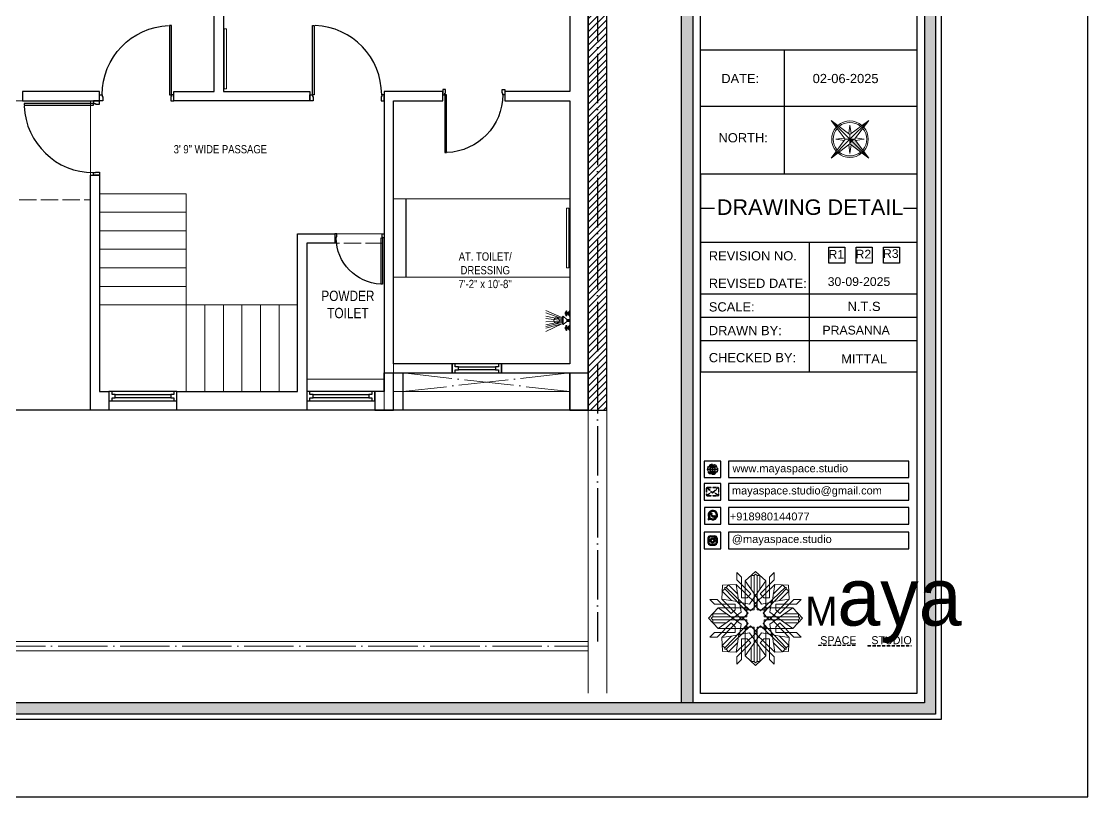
# Model space of a CAD drawing. Header units: millimetres. Extents: x 56222 to 3066687, y -650199 to -121287.
# Drawn here: x 142244 to 142762, y -175910 to -175534 of the extents above; entities that cross this region are included whole.
import ezdxf
from ezdxf.enums import TextEntityAlignment as Align

# ---------------------------------------------------------------- set-up
doc = ezdxf.new("R2010")
doc.units = ezdxf.units.MM
doc.header["$MEASUREMENT"] = 0
for name, pattern in [('ACAD_ISO02W100', [15, 12, -3]), ('ACAD_ISO04W100', [30, 24, -3, 0, -3]), ('DASHEDX2', [1.5, 1, -0.5])]:
    doc.linetypes.add(name, pattern=pattern)
doc.layers.add('AR DOOR', color=40, linetype='Continuous')
doc.layers.add('AR ELE-5', color=134, linetype='Continuous')
for name, color, linetype, lineweight in [('COLUMN', 1, 'Continuous', 30), ('Dimension', 10, 'DASHEDX2', 20), ('ELEVATION ( SPIRAL STAIR )', 250, 'Continuous', 9), ('FIRST FLOOR ( TEXT )', 7, 'Continuous', 9), ('FIRST FLOOR_( STAIR )', 251, 'Continuous', 9), ('FURNITURE', 32, 'Continuous', 9), ('GROUND FLOOR', 7, 'Continuous', 9), ('GROUND FLOOR  ( HATCH )', 251, 'Continuous', 9), ('GROUND FLOOR  ( PLINE )', 251, 'Continuous', 30), ('NAME PLATE', 7, 'Continuous', 25), ('SECOND FLOOR', 7, 'Continuous', 9), ('SECOND FLOOR  ( PLINE )', 251, 'Continuous', 30), ('SECOND FLOOR ( PLine )', 7, 'Continuous', 30), ('SECOND FLOOR ( TEXT )', 7, 'Continuous', 9), ('title block', 7, 'Continuous', 9), ('UTILITY', 48, 'Continuous', 9), ('X_PLOT', 1, 'Continuous', 9), ('XX~SLAB ( BEAM )~ ( DIM )', 7, 'Continuous', 9)]:
    doc.layers.add(name, color=color, linetype=linetype, lineweight=lineweight)
doc.layers.add('XX~SLAB ( PLINE )', color=251, linetype='Continuous', plot=False)
doc.styles.add('Arial', font='arial.ttf')
doc.styles.add("Cn_BT_0'-0", font='swissc.ttf')
doc.styles.add('KATHA', font='swissc.ttf')
doc.styles.get("Standard").update_dxf_attribs({"font": 'arial.ttf', "height": 6})

# ---------------------------------------------------------------- blocks, each defined once
blk = doc.blocks.new('FSFSF')
at = {"color": 42, "lineweight": 5, "true_color": 0xe0ac11}
for p, q in [((28600.03, 143.51), (28600.03, 140.16)), ((28602.15, 141.41), (28600.03, 143.51)), ((28602.15, 141.41), (28602.15, 131.95)), ((28603.86, 139.69), (28608.58, 144.08)), ((28607.9, 142.22), (28606.58, 142.22)), ((28606.58, 142.22), (28606.58, 135.84)), ((28607.9, 142.22), (28608.58, 142.85)), ((28607.9, 142.22), (28607.9, 126.58)), ((28613.31, 139.69), (28608.58, 144.08)), ((28609.27, 142.22), (28608.59, 142.85)), ((28609.27, 142.22), (28609.27, 126.58)), ((28609.27, 142.22), (28610.59, 142.22)), ((28610.59, 142.22), (28610.59, 135.84)), ((28615.02, 141.41), (28617.14, 143.51)), ((28615.02, 141.41), (28615.02, 131.95)), ((28617.14, 143.51), (28617.14, 140.16)), ((28593.19, 131.45), (28593.54, 137.71)), ((28599.8, 138.06), (28593.54, 137.71)), ((28595.12, 136.69), (28594.53, 136.69)), ((28594.56, 136.12), (28594.56, 136.71)), ((28596.24, 137.86), (28595.12, 136.69)), ((28606.27, 126.08), (28595.12, 136.69)), ((28596.24, 137.86), (28600.47, 133.65)), ((28601.03, 130), (28599.8, 138.06)), ((28599.8, 138.05), (28608.58, 129.56)), ((28606.47, 133.76), (28600.03, 140.16)), ((28603.86, 126.58), (28603.86, 139.69)), ((28603.86, 139.69), (28608.58, 133.02)), ((28613.31, 139.69), (28608.59, 133.02)), ((28617.37, 138.05), (28608.59, 129.56)), ((28610.7, 133.76), (28617.14, 140.16)), ((28610.9, 126.08), (28622.05, 136.69)), ((28613.31, 126.58), (28613.31, 139.69)), ((28616.14, 130), (28617.37, 138.06)), ((28620.93, 137.86), (28616.7, 133.65)), ((28617.37, 138.06), (28623.63, 137.71)), ((28620.93, 137.86), (28622.05, 136.69)), ((28622.05, 136.69), (28622.64, 136.69)), ((28622.62, 136.12), (28622.62, 136.71)), ((28624, 131.45), (28623.65, 137.71)), ((28593.19, 131.45), (28601.69, 122.67)), ((28601.25, 130.22), (28593.19, 131.45)), ((28593.39, 135), (28594.56, 136.12)), ((28593.39, 135), (28597.6, 130.78)), ((28605.17, 124.98), (28594.56, 136.12)), ((28604.75, 131.95), (28602.15, 131.95)), ((28606.47, 133.76), (28604.75, 131.95)), ((28605.86, 129.18), (28608.58, 133.02)), ((28611.31, 129.18), (28608.59, 133.02)), ((28610.7, 133.76), (28612.42, 131.95)), ((28612.02, 124.98), (28622.62, 136.12)), ((28612.42, 131.95), (28615.02, 131.95)), ((28623.99, 131.45), (28615.5, 122.67)), ((28615.94, 130.22), (28624, 131.45)), ((28623.8, 135), (28619.59, 130.78)), ((28623.8, 135), (28622.62, 136.12)), ((28591.56, 127.39), (28587.17, 122.66)), ((28587.73, 131.22), (28591.08, 131.22)), ((28589.84, 129.1), (28587.73, 131.22)), ((28589.84, 129.1), (28599.29, 129.1)), ((28597.49, 124.78), (28591.08, 131.22)), ((28604.66, 127.39), (28591.56, 127.39)), ((28591.56, 127.39), (28598.23, 122.67)), ((28597.49, 124.78), (28599.29, 126.5)), ((28599.29, 126.5), (28599.29, 129.1)), ((28605.86, 129.18), (28601.03, 130)), ((28602.07, 125.39), (28601.25, 130.22)), ((28603.68, 126.54), (28603.68, 127.39)), ((28604.66, 126.54), (28603.68, 126.54)), ((28604.71, 127.57), (28603.86, 127.57)), ((28607.9, 126.58), (28603.86, 126.58)), ((28604.66, 123.35), (28604.66, 127.39)), ((28604.7, 126.58), (28604.71, 127.57)), ((28606.27, 126.08), (28608.58, 128.27)), ((28607.9, 128.92), (28608.58, 129.56)), ((28607.9, 128.92), (28608.58, 128.27)), ((28609.27, 128.92), (28608.59, 129.56)), ((28609.27, 128.92), (28608.59, 128.27)), ((28610.9, 126.08), (28608.59, 128.27)), ((28609.27, 126.58), (28613.31, 126.58)), ((28611.31, 129.18), (28616.14, 130)), ((28612.46, 126.58), (28612.46, 127.57)), ((28612.46, 127.57), (28613.31, 127.57)), ((28612.52, 123.35), (28612.52, 127.39)), ((28612.52, 127.39), (28625.63, 127.39)), ((28612.52, 126.54), (28613.51, 126.54)), ((28613.51, 126.54), (28613.51, 127.39)), ((28615.12, 125.39), (28615.94, 130.22)), ((28627.34, 129.1), (28617.89, 129.1)), ((28617.89, 126.5), (28617.89, 129.1)), ((28619.7, 124.78), (28617.89, 126.5)), ((28625.63, 127.39), (28618.96, 122.67)), ((28619.7, 124.78), (28626.1, 131.22)), ((28625.63, 127.39), (28630.02, 122.66)), ((28629.45, 131.22), (28626.1, 131.22)), ((28627.34, 129.1), (28629.45, 131.22)), ((28591.56, 117.94), (28587.17, 122.66)), ((28589.03, 123.35), (28588.4, 122.67)), ((28589.03, 121.98), (28588.4, 122.65)), ((28589.03, 123.35), (28589.03, 124.67)), ((28589.03, 124.67), (28595.4, 124.67)), ((28589.03, 123.35), (28604.66, 123.35)), ((28589.03, 121.98), (28604.66, 121.98)), ((28589.03, 121.98), (28589.03, 120.66)), ((28591.56, 117.94), (28598.23, 122.65)), ((28593.19, 113.88), (28601.69, 122.65)), ((28602.07, 125.39), (28598.23, 122.67)), ((28602.07, 119.94), (28598.23, 122.65)), ((28602.33, 123.35), (28601.69, 122.67)), ((28602.33, 121.98), (28601.69, 122.65)), ((28602.33, 123.35), (28602.97, 122.67)), ((28602.33, 121.98), (28602.97, 122.65)), ((28605.17, 124.98), (28602.97, 122.67)), ((28605.17, 120.35), (28602.97, 122.65)), ((28604.66, 121.98), (28604.66, 117.94)), ((28612.02, 124.98), (28614.21, 122.67)), ((28612.02, 120.35), (28614.21, 122.65)), ((28628.16, 123.35), (28612.52, 123.35)), ((28612.52, 121.98), (28612.52, 117.94)), ((28628.16, 121.98), (28612.52, 121.98)), ((28614.85, 123.35), (28614.21, 122.67)), ((28614.85, 121.98), (28614.21, 122.65)), ((28614.85, 123.35), (28615.5, 122.67)), ((28614.85, 121.98), (28615.5, 122.65)), ((28615.12, 125.39), (28618.96, 122.67)), ((28615.12, 119.94), (28618.96, 122.65)), ((28623.99, 113.88), (28615.5, 122.65)), ((28625.63, 117.94), (28618.96, 122.65)), ((28628.16, 124.67), (28621.78, 124.67)), ((28625.63, 117.94), (28630.02, 122.66)), ((28628.16, 123.35), (28628.16, 124.67)), ((28628.16, 123.35), (28628.78, 122.67)), ((28628.16, 121.98), (28628.78, 122.65)), ((28628.16, 121.98), (28628.16, 120.66)), ((28589.03, 120.66), (28595.4, 120.66)), ((28597.49, 120.54), (28591.08, 114.11)), ((28604.66, 117.94), (28591.56, 117.94)), ((28605.17, 120.35), (28594.56, 109.2)), ((28606.27, 119.15), (28595.12, 108.54)), ((28597.49, 120.54), (28599.29, 118.83)), ((28599.29, 118.83), (28599.29, 116.23)), ((28602.07, 119.94), (28601.25, 115.1)), ((28604.66, 118.78), (28603.68, 118.78)), ((28603.68, 118.78), (28603.68, 117.94)), ((28607.9, 118.65), (28603.86, 118.65)), ((28603.86, 118.65), (28603.86, 105.54)), ((28604.71, 117.66), (28603.86, 117.66)), ((28604.7, 118.65), (28604.71, 117.66)), ((28606.27, 119.15), (28608.58, 116.96)), ((28607.9, 103.01), (28607.9, 118.65)), ((28607.9, 116.31), (28608.58, 116.96)), ((28610.9, 119.15), (28608.59, 116.96)), ((28609.27, 116.31), (28608.59, 116.96)), ((28609.27, 118.65), (28613.31, 118.65)), ((28609.27, 103.01), (28609.27, 118.65)), ((28610.9, 119.15), (28622.05, 108.54)), ((28612.02, 120.35), (28622.62, 109.2)), ((28612.46, 118.65), (28612.46, 117.66)), ((28612.46, 117.66), (28613.31, 117.66)), ((28612.52, 118.78), (28613.51, 118.78)), ((28612.52, 117.94), (28625.63, 117.94)), ((28613.31, 118.65), (28613.31, 105.54)), ((28613.51, 118.78), (28613.51, 117.94)), ((28615.12, 119.94), (28615.94, 115.1)), ((28619.7, 120.54), (28617.89, 118.83)), ((28617.89, 118.83), (28617.89, 116.23)), ((28619.7, 120.54), (28626.1, 114.11)), ((28628.16, 120.66), (28621.78, 120.66)), ((28589.84, 116.23), (28587.73, 114.11)), ((28587.73, 114.11), (28591.08, 114.11)), ((28589.84, 116.23), (28599.29, 116.23)), ((28601.25, 115.1), (28593.19, 113.87)), ((28593.19, 113.87), (28593.54, 107.62)), ((28593.39, 110.32), (28597.6, 114.55)), ((28599.8, 107.17), (28608.58, 115.67)), ((28601.03, 115.23), (28599.8, 107.17)), ((28605.86, 116.05), (28601.03, 115.23)), ((28602.15, 103.82), (28602.15, 113.27)), ((28604.75, 113.27), (28602.15, 113.27)), ((28603.86, 105.54), (28608.58, 112.21)), ((28606.47, 111.47), (28604.75, 113.27)), ((28605.86, 116.05), (28608.58, 112.21)), ((28607.9, 116.31), (28608.58, 115.67)), ((28609.27, 116.31), (28608.59, 115.67)), ((28611.31, 116.05), (28608.59, 112.21)), ((28617.37, 107.17), (28608.59, 115.67)), ((28613.31, 105.54), (28608.59, 112.21)), ((28610.7, 111.47), (28612.42, 113.27)), ((28611.31, 116.05), (28616.14, 115.23)), ((28612.42, 113.27), (28615.02, 113.27)), ((28615.02, 103.82), (28615.02, 113.27)), ((28615.94, 115.1), (28624, 113.87)), ((28616.14, 115.23), (28617.37, 107.17)), ((28627.34, 116.23), (28617.89, 116.23)), ((28623.8, 110.32), (28619.59, 114.55)), ((28624, 113.87), (28623.65, 107.62)), ((28629.45, 114.11), (28626.1, 114.11)), ((28627.34, 116.23), (28629.45, 114.11)), ((28593.39, 110.32), (28594.56, 109.2)), ((28599.8, 107.17), (28593.54, 107.52)), ((28595.12, 108.54), (28594.53, 108.54)), ((28594.56, 109.2), (28594.56, 108.61)), ((28596.24, 107.37), (28595.12, 108.54)), ((28596.24, 107.37), (28600.47, 111.58)), ((28606.47, 111.47), (28600.03, 105.07)), ((28606.58, 103.01), (28606.58, 109.38)), ((28610.59, 103.01), (28610.59, 109.38)), ((28610.7, 111.47), (28617.14, 105.07)), ((28620.93, 107.37), (28616.7, 111.58)), ((28617.37, 107.17), (28623.63, 107.52)), ((28620.93, 107.37), (28622.05, 108.54)), ((28622.05, 108.54), (28622.64, 108.54)), ((28623.8, 110.32), (28622.62, 109.2)), ((28622.62, 109.2), (28622.62, 108.61)), ((28600.03, 101.71), (28600.03, 105.07)), ((28602.15, 103.82), (28600.03, 101.71)), ((28603.86, 105.54), (28608.58, 101.15)), ((28607.9, 103.01), (28606.58, 103.01)), ((28607.9, 103.01), (28608.58, 102.38)), ((28613.31, 105.54), (28608.58, 101.15)), ((28609.27, 103.01), (28608.59, 102.38)), ((28609.27, 103.01), (28610.59, 103.01)), ((28615.02, 103.82), (28617.14, 101.71)), ((28617.14, 101.71), (28617.14, 105.07))]:
    blk.add_line(p, q, dxfattribs=at)
blk = doc.blocks.new('hgwg')
at = {"layer": 'Dimension', "true_color": 0xd39e00}
h = blk.add_hatch(color=42, dxfattribs=at)
h.dxf.hatch_style = 1
h.paths.add_polyline_path([(27505.71, 45.05), (27494.27, 45.05), (27494.27, 44.9), (27505.71, 44.9)])
h = blk.add_hatch(color=42, dxfattribs=at)
h.dxf.hatch_style = 1
h.paths.add_polyline_path([(27523.3, 44.9), (27509.68, 44.9), (27509.68, 44.75), (27523.3, 44.75)])
at = {"layer": 'Dimension', "color": 42, "true_color": 0xd39e00}
for p, q in [((27494.27, 45.05), (27505.71, 45.05)), ((27494.27, 44.9), (27494.27, 45.05)), ((27494.27, 44.9), (27505.71, 44.9)), ((27505.71, 45.05), (27505.71, 44.9)), ((27509.68, 44.9), (27523.3, 44.9)), ((27509.68, 44.9), (27509.68, 44.75)), ((27509.68, 44.75), (27523.3, 44.75)), ((27523.3, 44.75), (27523.3, 44.9))]:
    blk.add_line(p, q, dxfattribs=at)
at = {"layer": 'Dimension', "color": 42, "true_color": 0xd39e00, "attachment_point": 1}
for s, width, insert, char_height in [('{\\fCinzel|b0|i0|c0|p2;\\H1.5x;M\\fAmsterdam One|b0|i0|c0|p2;\\H2x;aya}', 85.3277, (27490.17, 69.17), 6), ('{\\fCinzel|b0|i0|c0|p0;SPACE     STUDIO}', 66.129, (27494.83, 47.86), 2.5)]:
    blk.add_mtext_dynamic_manual_height_columns(s, width=width, gutter_width=30, heights=[0], dxfattribs=dict(at, insert=insert, char_height=char_height))
blk = doc.blocks.new('QEGW4TG')
at = {"layer": 'Dimension', "true_color": 0x000000}
h = blk.add_hatch(color=18, dxfattribs=at)
h.dxf.hatch_style = 1
h.paths.add_polyline_path([(2.69, 1.93, 0.170513), (2.95, 1.97, 0.190337), (3.11, 2.18, 0.316231), (3.07, 2.28), (2.79, 2.37, 0.273721), (2.69, 2.34, 0.040749), (2.63, 2.27, -0.441282), (2.53, 2.25, -0.11828), (2.06, 2.64, -0.441282), (2.07, 2.74, 0.040749), (2.13, 2.81, 0.290083), (2.14, 2.92), (2.01, 3.18, 0.316231), (1.91, 3.2, 0.190337), (1.73, 3, 0.170513), (1.72, 2.74, 0.252784)], flags=0)
h.paths.add_polyline_path([(1.19, 1.98), (1.03, 1.3, 0.550912), (1.11, 1.23), (1.75, 1.39, 6.344125)])
h.paths.add_polyline_path([(1.81, 1.7), (1.4, 1.6), (1.5, 2.03, -9.071339)], flags=16)
h.paths.add_polyline_path([(3.11, 2.16, -0.17811), (2.95, 1.97, -0.170513), (2.69, 1.93, -0.252784), (1.72, 2.74, -0.170513), (1.73, 3, -0.17811), (1.89, 3.19, -0.370089), (2.01, 3.18), (2.14, 2.92, -0.307185), (2.13, 2.8, -0.041087), (2.06, 2.73, 0.321676), (2.05, 2.65, 0.126524), (2.55, 2.24, 0.312216), (2.62, 2.26, -0.041087), (2.68, 2.34, -0.290673), (2.79, 2.37), (3.07, 2.28, -0.370089)], flags=0)
h = blk.add_hatch(color=18, dxfattribs=at)
h.dxf.hatch_style = 1
h.paths.add_polyline_path([(2.79, 2.37, 0.273721), (2.69, 2.34, 0.040749), (2.63, 2.27, -0.441282), (2.53, 2.25, -0.11828), (2.06, 2.64, -0.441282), (2.07, 2.74, 0.040749), (2.13, 2.81, 0.290083), (2.14, 2.92), (2.01, 3.18, 0.316231), (1.91, 3.2, 0.190337), (1.73, 3, 0.170513), (1.72, 2.74, 0.252784), (2.69, 1.93, 0.170513), (2.95, 1.97, 0.190337), (3.11, 2.18, 0.316231), (3.07, 2.28)])
for p, q in [((2.01, 3.18), (2.14, 2.92)), ((1.19, 1.98), (1.03, 1.3)), ((1.1, 1.23), (1.75, 1.39)), ((1.5, 2.03), (1.4, 1.6)), ((1.4, 1.6), (1.81, 1.7)), ((3.07, 2.28), (2.8, 2.36))]:
    blk.add_line(p, q)
blk.add_lwpolyline([(0, 0), (4.68, 0), (4.68, 4.68), (0, 4.68)], close=True)
for centre, radius, start, end in [((2.39, 2.56), 1.34, 241.4727, 205.6422), ((2.39, 2.56), 1.04, 235.9962, 210.8333), ((2.07, 2.87), 0.364, 118.9685, 159.3648), ((1.94, 3.12), 0.0896, 41.8985, 123.1344), ((1.09, 1.29), 0.0598, 164.8483, 282.1458), ((2.09, 2.87), 0.39, 159.7007, 198.4072), ((2.96, 3.23), 1.33, 201.4218, 258.1669), ((2.11, 2.68), 0.066, 135.9932, 224.8892), ((1.67, 3.16), 0.586, 312.4617, 321.8728), ((3.12, 3.42), 1.31, 216.5455, 243.5279), ((2.05, 2.87), 0.104, 320.3924, 28.6971), ((2.57, 2.3), 0.066, 234.2482, 323.1441), ((3.11, 1.94), 0.586, 137.2645, 146.6756), ((2.76, 2.27), 0.104, 70.4402, 138.745), ((2.75, 2.31), 0.39, 260.7301, 299.4366), ((2.76, 2.29), 0.364, 299.7725, 340.1688), ((3.03, 2.2), 0.0896, 336.0029, 57.2388)]:
    blk.add_arc(centre, radius, start, end)
blk = doc.blocks.new('ASGERG')
at = {"layer": 'Dimension', "true_color": 0x000000}
h = blk.add_hatch(color=18, dxfattribs=at)
h.dxf.hatch_style = 1
h.paths.add_polyline_path([(0.99, 1.7, 0.353872), (1.69, 1.03), (2.96, 1.03, 0.353872), (3.66, 1.7), (3.66, 2.99, 0.353872), (2.96, 3.67), (1.69, 3.67, 0.353872), (0.99, 2.99)])
h.paths.add_polyline_path([(1.27, 2.97, -0.353872), (1.72, 3.4), (2.94, 3.4, -0.353872), (3.38, 2.97), (3.38, 1.72, -0.353872), (2.94, 1.3), (1.72, 1.3, -0.353872), (1.27, 1.72)], flags=16)
h.paths.add_polyline_path([(3.02, 2.35, -1), (1.64, 2.35, -1)], flags=0)
h.paths.add_polyline_path([(2.74, 2.35, -1), (1.92, 2.35, -1)], flags=0)
h.paths.add_polyline_path([(2.86, 3.02, -1), (3.19, 3.02, -1)], flags=0)
h.paths.add_polyline_path([(1.64, 2.35, 1), (3.02, 2.35, 1)], flags=0)
h = blk.add_hatch(color=18, dxfattribs=at)
h.dxf.hatch_style = 1
h.paths.add_polyline_path([(1.64, 2.35, 1), (3.02, 2.35, 1)])
h.paths.add_polyline_path([(2.74, 2.35, -1), (1.92, 2.35, -1)], flags=16)
h = blk.add_hatch(color=18, dxfattribs=at)
h.dxf.hatch_style = 1
h.paths.add_polyline_path([(3.19, 3.02, 1), (2.86, 3.02, 1)])
for p, q in [((1.69, 3.67), (2.96, 3.67)), ((2.94, 3.4), (1.72, 3.4)), ((0.99, 2.99), (0.99, 1.7)), ((1.27, 2.97), (1.27, 1.72)), ((1.69, 1.03), (2.96, 1.03)), ((2.94, 1.3), (1.72, 1.3)), ((3.38, 2.97), (3.38, 1.72)), ((3.66, 2.99), (3.66, 1.7))]:
    blk.add_line(p, q)
blk.add_lwpolyline([(0, 0), (4.68, 0), (4.68, 4.68), (0, 4.68)], close=True)
for centre, radius in [((2.33, 2.35), 0.694), ((3.02, 3.02), 0.168), ((2.33, 2.35), 0.414)]:
    blk.add_circle(centre, radius)
for centre, radius, start, end in [((1.76, 2.89), 0.778, 94.8631, 172.8127), ((1.76, 2.91), 0.491, 94.8631, 172.8127), ((2.9, 2.91), 0.491, 7.1873, 85.1369), ((2.89, 2.89), 0.778, 7.1873, 85.1369), ((1.76, 1.8), 0.778, 187.1873, 265.1369), ((1.76, 1.78), 0.491, 187.1873, 265.1369), ((2.9, 1.78), 0.491, 274.8631, 352.8127), ((2.89, 1.8), 0.778, 274.8631, 352.8127)]:
    blk.add_arc(centre, radius, start, end)
blk = doc.blocks.new('ETYETE')
at = {"layer": 'Dimension', "true_color": 0x000000}
h = blk.add_hatch(color=18, dxfattribs=at)
h.dxf.hatch_style = 1
h.paths.add_polyline_path([(3.76, 1.14, 0.414214), (4.12, 1.5), (4.12, 3.29, 0.414214), (3.76, 3.65), (0.92, 3.65, 0.414214), (0.56, 3.29), (0.56, 1.5, 0.414214), (0.92, 1.14)])
h.paths.add_polyline_path([(2.61, 2.22), (3.92, 1.34, -0.198912), (3.76, 1.28), (0.92, 1.28, -0.198912), (0.76, 1.34), (2.08, 2.22), (2.34, 1.98)], flags=16)
h.paths.add_polyline_path([(2.34, 2.16), (0.89, 3.51, -0.028783), (0.92, 3.52), (3.76, 3.52, -0.028783), (3.79, 3.51)], flags=16)
h.paths.add_polyline_path([(2.71, 2.32), (3.92, 3.45, -0.202482), (3.99, 3.29), (3.99, 1.5, -0.043076), (3.98, 1.46)], flags=16)
h.paths.add_polyline_path([(1.98, 2.32), (0.7, 1.46, -0.043076), (0.7, 1.5), (0.7, 3.29, -0.202482), (0.76, 3.45)], flags=16)
blk.add_lwpolyline([(0, 0), (4.68, 0), (4.68, 4.68), (0, 4.68)], close=True)
at = {"layer": 'Dimension', "color": 18, "true_color": 0x000000}
for p, q in [((0.56, 3.29), (0.56, 1.5)), ((0.7, 3.29), (0.7, 1.5)), ((0.76, 3.45), (1.98, 2.32)), ((0.89, 3.51), (2.34, 2.16)), ((0.92, 3.65), (3.76, 3.65)), ((0.92, 3.52), (3.76, 3.52)), ((2.34, 2.16), (3.79, 3.51)), ((2.71, 2.32), (3.92, 3.45)), ((3.99, 3.29), (3.99, 1.5)), ((4.12, 3.29), (4.12, 1.5)), ((0.7, 1.46), (1.98, 2.32)), ((0.76, 1.34), (2.08, 2.22)), ((0.92, 1.28), (3.76, 1.28)), ((0.92, 1.14), (3.76, 1.14)), ((2.08, 2.22), (2.34, 1.98)), ((2.34, 1.98), (2.61, 2.22)), ((3.92, 1.34), (2.61, 2.22)), ((3.98, 1.46), (2.71, 2.32))]:
    blk.add_line(p, q, dxfattribs=at)
for centre, radius, start, end in [((0.92, 3.29), 0.358, 90, 180), ((0.92, 3.29), 0.224, 134.2136, 180), ((0.92, 3.29), 0.224, 90, 96.5948), ((3.76, 3.29), 0.358, 0, 90), ((3.76, 3.29), 0.224, 83.4052, 90), ((3.76, 3.29), 0.224, 0, 45.7864), ((0.92, 1.5), 0.358, 180, 270), ((0.92, 1.5), 0.224, 180, 189.8662), ((0.92, 1.5), 0.224, 225, 270), ((3.76, 1.5), 0.358, 270, 0), ((3.76, 1.5), 0.224, 270, 315), ((3.76, 1.5), 0.224, 350.1338, 0)]:
    blk.add_arc(centre, radius, start, end, dxfattribs=at)
blk = doc.blocks.new('DTGWEGEARG')
at = {"layer": 'Dimension', "true_color": 0x000000}
h = blk.add_hatch(color=18, dxfattribs=at)
h.dxf.hatch_style = 1
h.paths.add_polyline_path([(3.83, 2.34, 1), (0.85, 2.34, 1)])
h.paths.add_polyline_path([(2.51, 1.01, 0.105795), (2.96, 1.58, -0.055205), (3.3, 1.41, -0.169822)], flags=16)
h.paths.add_polyline_path([(2.41, 1.12), (2.41, 1.69, -0.058279), (2.81, 1.63, -0.103353)], flags=16)
h.paths.add_polyline_path([(2.26, 1.13, -0.101741), (1.87, 1.63, -0.057171), (2.26, 1.69)], flags=16)
h.paths.add_polyline_path([(2.17, 1.01, -0.169822), (1.38, 1.41, -0.055205), (1.72, 1.58, 0.105795)], flags=16)
h.paths.add_polyline_path([(3.02, 1.72, 0.081336), (3.13, 2.27), (3.68, 2.27, -0.152069), (3.4, 1.52, 0.05687)], flags=16)
h.paths.add_polyline_path([(2.87, 1.77, 0.061945), (2.41, 1.84), (2.41, 2.27), (2.98, 2.27, -0.081344)], flags=16)
h.paths.add_polyline_path([(2.26, 1.84, 0.060923), (1.8, 1.77, -0.081344), (1.7, 2.27), (2.26, 2.27)], flags=16)
h.paths.add_polyline_path([(1.66, 1.72, 0.05687), (1.28, 1.52, -0.152069), (1, 2.27), (1.55, 2.27, 0.081336)], flags=16)
h.paths.add_polyline_path([(2.41, 2.42), (2.41, 2.83, 0.061945), (2.87, 2.91, -0.080009), (2.98, 2.42)], flags=16)
h.paths.add_polyline_path([(3.13, 2.42, 0.080116), (3.02, 2.96, 0.05687), (3.4, 3.16, 0.028258), (3.3, 3.27, -0.055205), (2.96, 3.1, 0.105795), (2.51, 3.67, -0.36029), (3.68, 2.42)], flags=16)
h.paths.add_polyline_path([(2.26, 2.42), (1.7, 2.42, -0.080009), (1.8, 2.91, 0.060923), (2.26, 2.84)], flags=16)
h.paths.add_polyline_path([(1.55, 2.42), (1, 2.42, -0.150466), (1.28, 3.16, 0.05687), (1.66, 2.96, 0.080116)], flags=16)
h.paths.add_polyline_path([(2.41, 2.98), (2.41, 3.56, -0.103353), (2.81, 3.05, -0.058279)], flags=16)
h.paths.add_polyline_path([(2.26, 2.99, -0.057171), (1.87, 3.05, -0.101741), (2.26, 3.55)], flags=16)
h.paths.add_polyline_path([(1.72, 3.1, -0.055205), (1.38, 3.27, -0.169822), (2.17, 3.67, 0.105795)], flags=16)
blk.add_lwpolyline([(0, 0), (4.68, 0), (4.68, 4.68), (0, 4.68)], close=True)
at = {"layer": 'Dimension', "color": 18, "true_color": 0x000000}
for p, q in [((2.26, 3.55), (2.26, 2.99)), ((2.41, 3.56), (2.41, 2.98)), ((1, 2.42), (1.55, 2.42)), ((1, 2.27), (1.55, 2.27)), ((1.7, 2.42), (2.26, 2.42)), ((1.7, 2.27), (2.26, 2.27)), ((2.26, 2.84), (2.26, 2.42)), ((2.26, 2.27), (2.26, 1.84)), ((2.26, 1.69), (2.26, 1.13)), ((2.41, 2.83), (2.41, 2.42)), ((2.41, 2.42), (2.98, 2.42)), ((2.41, 2.27), (2.98, 2.27)), ((2.41, 2.27), (2.41, 1.84)), ((2.41, 1.69), (2.41, 1.12)), ((3.13, 2.42), (3.68, 2.42)), ((3.13, 2.27), (3.68, 2.27))]:
    blk.add_line(p, q, dxfattribs=at)
blk.add_circle((2.34, 2.34), 1.49, dxfattribs=at)
for centre, radius, start, end in [((2.34, 2.34), 1.34, 142.3819, 176.6093), ((2.34, 4.74), 1.9, 236.1399, 249.1595), ((2.34, 2.34), 1.34, 97.3549, 135.9073), ((2.34, 4.74), 1.75, 236.7417, 249.3811), ((3.28, 2.34), 1.73, 129.9301, 154.0867), ((3.28, 2.34), 1.58, 130.1073, 153.3446), ((2.34, 4.74), 1.75, 254.3336, 267.422), ((1.4, 2.34), 1.58, 26.6554, 50.2584), ((2.34, 4.74), 1.75, 272.3248, 285.6664), ((2.34, 2.34), 1.34, 3.3907, 82.6451), ((1.4, 2.34), 1.73, 25.9133, 50.0699), ((2.34, 4.74), 1.75, 290.6189, 303.2583), ((2.34, 4.74), 1.9, 290.8405, 303.8601), ((2.34, 2.34), 1.34, 183.0315, 217.6181), ((2.34, -0.06), 1.9, 110.8405, 123.8601), ((2.34, -0.06), 1.75, 110.6189, 123.2583), ((2.34, 2.34), 1.34, 224.0927, 262.6451), ((3.28, 2.34), 1.73, 159.0567, 177.3789), ((3.28, 2.34), 1.73, 182.3435, 200.9433), ((3.28, 2.34), 1.58, 158.8325, 177.1302), ((3.28, 2.34), 1.58, 182.5658, 201.1675), ((3.28, 2.34), 1.73, 205.9133, 230.0699), ((2.34, 4.74), 1.9, 253.6799, 267.6253), ((2.34, -0.06), 1.9, 92.3747, 106.3201), ((2.34, -0.06), 1.75, 92.578, 105.6664), ((3.28, 2.34), 1.58, 206.6554, 229.8927), ((2.34, 4.74), 1.9, 272.1415, 286.3201), ((2.34, -0.06), 1.9, 73.6799, 87.8585), ((2.34, -0.06), 1.75, 74.3336, 87.6752), ((1.4, 2.34), 1.58, 309.7416, 333.3446), ((1.4, 2.34), 1.73, 309.9301, 334.0867), ((2.34, 2.34), 1.34, 277.3549, 315.9073), ((1.4, 2.34), 1.58, 2.8698, 21.1675), ((1.4, 2.34), 1.58, 338.8325, 357.4342), ((2.34, -0.06), 1.75, 56.7417, 69.3811), ((1.4, 2.34), 1.73, 2.6211, 20.9433), ((1.4, 2.34), 1.73, 339.0567, 357.6565), ((2.34, -0.06), 1.9, 56.1399, 69.1595), ((2.34, 2.34), 1.34, 322.3819, 356.9685)]:
    blk.add_arc(centre, radius, start, end, dxfattribs=at)
blk = doc.blocks.new('4t')
at = {"transparency": 33554607}
h = blk.add_hatch(color=1, dxfattribs=at)
h.dxf.hatch_style = 1
h.paths.add_polyline_path([(45531.33, -35822.29), (45529.23, -35821.83), (45528.09, -35837.01)])
h = blk.add_hatch(color=1, dxfattribs=at)
h.dxf.hatch_style = 1
h.paths.add_polyline_path([(45533.44, -35822.75), (45531.33, -35822.29), (45528.09, -35837.01)])
h = blk.add_hatch(color=1, dxfattribs=at)
h.dxf.hatch_style = 1
h.paths.add_polyline_path([(45531.8, -35820.19), (45529.23, -35821.83), (45531.33, -35822.29)])
h = blk.add_hatch(color=1, dxfattribs=at)
h.dxf.hatch_style = 1
h.paths.add_polyline_path([(45531.8, -35820.19), (45531.33, -35822.29), (45533.44, -35822.75)])
at = {"layer": 'title block', "color": 7, "lineweight": 9}
for p, q in [((45535.51, -35803.37), (45530.16, -35817.62)), ((45535.51, -35803.37), (45531.8, -35820.19)), ((45534.36, -35818.55), (45535.51, -35803.37)), ((45530.16, -35817.62), (45514.98, -35816.48)), ((45514.98, -35816.48), (45529.23, -35821.83)), ((45514.98, -35816.48), (45531.8, -35820.19)), ((45530.5, -35816.7), (45526.88, -35812.49)), ((45526.88, -35812.49), (45529.18, -35817.55)), ((45539.5, -35815.27), (45534.44, -35817.57)), ((45535.28, -35818.89), (45539.5, -35815.27)), ((45528.31, -35821.48), (45524.1, -35825.11)), ((45524.1, -35825.11), (45529.16, -35822.81)), ((45531.8, -35820.19), (45528.09, -35837.01)), ((45529.23, -35821.83), (45528.09, -35837.01)), ((45528.09, -35837.01), (45533.44, -35822.75)), ((45531.8, -35820.19), (45529.23, -35821.83)), ((45531.8, -35820.19), (45530.16, -35817.62)), ((45534.36, -35818.55), (45531.8, -35820.19)), ((45533.44, -35822.75), (45531.8, -35820.19)), ((45531.8, -35820.19), (45548.62, -35823.9)), ((45533.09, -35823.67), (45536.71, -35827.89)), ((45533.44, -35822.75), (45548.62, -35823.9)), ((45548.62, -35823.9), (45534.36, -35818.55)), ((45536.71, -35827.89), (45534.42, -35822.83))]:
    blk.add_line(p, q, dxfattribs=at)
for radius, start, end in [(11.79, 81.35997, 163.76651), (10.83, 82.42855, 162.69793), (10.83, 352.42855, 72.69793), (11.79, 351.35997, 73.76651), (11.79, 171.35997, 253.76651), (10.83, 172.42855, 252.69793), (11.79, 261.35997, 343.76651), (10.83, 262.42855, 342.69793)]:
    blk.add_arc((45531.8, -35820.19), radius, start, end, dxfattribs=at)
blk = doc.blocks.new('LAYOUT FILE')
at = {"layer": 'NAME PLATE', "true_color": 0xd39e00}
h = blk.add_hatch(color=42, dxfattribs=at)
h.paths.add_polyline_path([(3346889.83, -513806.18), (3346889.83, -514260.7), (3347535.56, -514260.7), (3347535.56, -513806.18)])
h.paths.add_polyline_path([(3346894.36, -513810.71), (3347531.03, -513810.71), (3347531.03, -514256.17), (3346894.36, -514256.17)], flags=16)
blk.add_hatch(color=42, dxfattribs=at).paths.add_polyline_path([(3347433.6, -514256.17), (3347438.13, -514256.17), (3347438.13, -513806.18), (3347433.6, -513806.18)])
at = {"layer": 'NAME PLATE', "color": 42, "true_color": 0xd39e00}
for p, q in [((3347527.96, -513994.31), (3347441.2, -513994.31)), ((3347474.77, -513994.31), (3347474.77, -514044.12)), ((3347527.96, -514016.86), (3347441.2, -514016.86)), ((3347527.96, -514044.12), (3347441.2, -514044.12)), ((3347441.2, -514044.12), (3347441.2, -514123.43)), ((3347527.96, -514044.12), (3347527.96, -514123.43)), ((3347441.2, -514057.72), (3347446.81, -514057.72)), ((3347522.72, -514057.72), (3347527.96, -514057.72)), ((3347441.2, -514071.32), (3347527.96, -514071.32)), ((3347484.98, -514123.43), (3347484.98, -514071.32)), ((3347527.96, -514092.16), (3347441.2, -514092.16)), ((3347527.96, -514101.55), (3347441.2, -514101.55)), ((3347527.96, -514110.94), (3347441.2, -514110.94)), ((3347441.2, -514123.43), (3347527.96, -514123.43))]:
    blk.add_line(p, q, dxfattribs=at)
for points in [[(3346887.56, -513803.91), (3347537.83, -513803.91), (3347537.83, -514262.96), (3346887.56, -514262.96)], [(3346889.83, -513806.18), (3347535.56, -513806.18), (3347535.56, -514260.7), (3346889.83, -514260.7)], [(3347433.6, -514256.17), (3347433.6, -513806.18), (3347438.13, -513806.18), (3347438.13, -514256.17)], [(3346894.36, -513810.71), (3347531.03, -513810.71), (3347531.03, -514256.17), (3346894.36, -514256.17)], [(3347441.2, -514252.44), (3347441.2, -513814.44), (3347527.96, -513814.44), (3347527.96, -514252.44)], [(3347492.73, -514073.33), (3347499.12, -514073.33), (3347499.12, -514079.72), (3347492.73, -514079.72)], [(3347503.67, -514073.33), (3347510.06, -514073.33), (3347510.06, -514079.72), (3347503.67, -514079.72)], [(3347514.62, -514073.33), (3347521.01, -514073.33), (3347521.01, -514079.72), (3347514.62, -514079.72)]]:
    blk.add_lwpolyline(points, close=True, dxfattribs=at)
at = {"layer": 'NAME PLATE', "color": 0}
for points in [[(3347452.43, -514165.84), (3347524.78, -514165.84), (3347524.78, -514159.23), (3347452.43, -514159.23)], [(3347452.43, -514174.87), (3347524.78, -514174.87), (3347524.78, -514168.26), (3347452.43, -514168.26)], [(3347452.46, -514184.5), (3347524.78, -514184.5), (3347524.78, -514177.88), (3347452.46, -514177.88)], [(3347452.43, -514194.36), (3347524.78, -514194.36), (3347524.78, -514187.74), (3347452.43, -514187.74)]]:
    blk.add_lwpolyline(points, close=True, dxfattribs=at)
at = {"layer": 'NAME PLATE', "xscale": 0.6215000753186288, "yscale": 0.6215000753186288, "zscale": 0.6215000753186288, "rotation": 57.43675864906671}
blk.add_blockref('4t', (3313507.76, -525897.34), dxfattribs=at)
at = {"layer": 'NAME PLATE', "color": 0, "xscale": 1.413658832510879, "yscale": 1.413658832510879, "zscale": 1.413658832510879}
for name, p in [('DTGWEGEARG', (3347442.76, -514165.84)), ('ETYETE', (3347442.76, -514174.87)), ('QEGW4TG', (3347442.8, -514184.5)), ('ASGERG', (3347442.76, -514194.36))]:
    blk.add_blockref(name, p, dxfattribs=at)
at = {"layer": 'NAME PLATE', "color": 42, "true_color": 0xd39e00}
for name, p, xscale, yscale, zscale in [('FSFSF', (3322302.67, -514330.17), 0.8794785156214666, 0.8794785156214666, 0.8794785156214666), ('hgwg', (3312200.76, -514290.9), 1.283459272116341, 1.283459272116341, 1.283459272116341)]:
    blk.add_blockref(name, p, dxfattribs=dict(at, xscale=xscale, yscale=yscale, zscale=zscale))
at = {"layer": 'NAME PLATE', "style": 'Arial'}
for s, height, p in [('DATE:', 3.699, (3347457.17, -514007.54)), ('02-06-2025', 3.699, (3347499.44, -514007.54)), ('NORTH:', 3.699, (3347458.35, -514031.31)), ('DRAWING DETAIL', 6.2234, (3347485.18, -514060.42)), ('REVISION NO.', 3.6986, (3347462.21, -514078.69)), ('REVISED DATE: ', 3.6986, (3347464.94, -514089.72)), ('SCALE:', 3.699, (3347453.75, -514099.17)), ('DRAWN BY:', 3.699, (3347459.2, -514108.68)), ('CHECKED BY:', 3.6986, (3347462.07, -514119.53)), ('MITTAL', 3.699, (3347506.87, -514120.02))]:
    blk.add_text(s, height=height, dxfattribs=at).set_placement(p, align=Align.CENTER)
at = {"layer": 'NAME PLATE', "insert": (3347506.87, -514095.29, 0), "char_height": 3.699, "width": 7.2187, "attachment_point": 2, "style": 'Arial'}
blk.add_mtext('N.T.S', dxfattribs=at)
at = {"layer": 'NAME PLATE', "color": 0, "char_height": 3.1609, "attachment_point": 1}
for s, width, gutter_width, insert in [('www.mayaspace.studio', 49.6053, 41.49, (3347454.06, -514160.52, 0)), ('mayaspace.studio@gmail.com', 30.9472, 25.89, (3347453.81, -514169.44, 0)), ('+918980144077', 120.6798, 25.89, (3347452.99, -514179.84, 0)), ('@mayaspace.studio', 30.9472, 25.89, (3347453.81, -514188.92, 0))]:
    blk.add_mtext_dynamic_manual_height_columns(s, width=width, gutter_width=gutter_width, heights=[0], dxfattribs=dict(at, insert=insert))
blk = doc.blocks.new('*U356')
for points in [[(-40, 0), (0, 0), (0, 30), (10, 30), (10, 100), (-40, 100)], [(0, 0), (0, -1120), (30, -1120), (30, 0)], [(1160, 0), (1120, 0), (1120, 30), (1110, 30), (1110, 100), (1160, 100)]]:
    blk.add_lwpolyline(points, close=True)
at = {"layer": 'AR ELE-5', "linetype": 'ByBlock', "ltscale": 15}
blk.add_arc((-2, 1), 1122, 272.373, 359.9653, dxfattribs=at)
blk = doc.blocks.new('*U255')
for points in [[(0, 0), (0, 1120), (-30, 1120), (-30, 0)], [(40, 0), (0, 0), (0, -30), (-10, -30), (-10, -100), (40, -100)], [(-1160, 0), (-1120, 0), (-1120, -30), (-1110, -30), (-1110, -100), (-1160, -100)]]:
    blk.add_lwpolyline(points, close=True)
at = {"layer": 'AR ELE-5', "linetype": 'ByBlock', "ltscale": 15}
blk.add_arc((2, -1), 1122, 92.373, 179.9653, dxfattribs=at)
blk = doc.blocks.new('*U256')
for points in [[(-1160, 0), (-1120, 0), (-1120, 30), (-1110, 30), (-1110, 100), (-1160, 100)], [(0, 0), (0, -1120), (-30, -1120), (-30, 0)], [(40, 0), (0, 0), (0, 30), (-10, 30), (-10, 100), (40, 100)]]:
    blk.add_lwpolyline(points, close=True)
at = {"layer": 'AR ELE-5', "linetype": 'ByBlock', "ltscale": 15}
blk.add_arc((2, 1), 1122, 180.0347, 267.627, dxfattribs=at)
blk = doc.blocks.new('*U354')
for points in [[(-1160, 0), (-1120, 0), (-1120, 30), (-1110, 30), (-1110, 100), (-1160, 100)], [(0, 0), (0, -1120), (-30, -1120), (-30, 0)], [(40, 0), (0, 0), (0, 30), (-10, 30), (-10, 100), (40, 100)]]:
    blk.add_lwpolyline(points, close=True)
at = {"layer": 'AR ELE-5', "linetype": 'ByBlock', "ltscale": 15}
blk.add_arc((2, 1), 1122, 180.0347, 267.627, dxfattribs=at)
blk = doc.blocks.new('A$C07311617')
at = {"layer": 'UTILITY'}
h = blk.add_hatch(color=7, dxfattribs=at)
h.paths.add_polyline_path([(-3.13, 2.02), (-3.13, 0), (-3.74, 0), (-3.74, 0.46), (-3.74, 1.42)])
h.paths.add_polyline_path([(-3.13, 0), (-3.13, -0.46), (-3.13, -2.02), (-3.74, -1.59), (-3.74, -0.46), (-3.74, 0)])
h = blk.add_hatch(color=7, dxfattribs=at)
h.paths.add_polyline_path([(0, 0.46), (0, 0), (-1.35, 0), (-1.35, 0.46)])
h.paths.add_polyline_path([(0, 0), (0, -0.46), (-1.35, -0.46), (-1.35, 0)])
at = {"layer": 'UTILITY', "color": 7}
for p, q in [((-3.74, 1.42), (-11.52, 4.9)), ((-3.74, 0.94), (-11.52, 3.66)), ((-3.74, 0.46), (-11.52, 2.15)), ((-3.74, 0), (-11.52, 0.93)), ((-3.13, 2.02), (-3.74, 1.42)), ((-3.13, -0.46), (-3.13, 2.02)), ((-1.35, 0.46), (-3.13, 2.02)), ((-3.13, 0.46), (-3.13, 1.42)), ((-1.74, 3.79), (-1.74, 4.05)), ((-1.74, 2.99), (-1.74, 2.72)), ((-1.47, 3.79), (-1.47, 4.05)), ((-1.47, 2.99), (-1.47, 2.72)), ((-1.35, -0.46), (-1.35, 0.46)), ((-1.35, 0.46), (0, 0.46)), ((-0.8, 3.9), (-0.8, 2.88)), ((-0.27, 2.44), (-0.27, 4.33)), ((0, -0.46), (0, 0.46)), ((-3.74, -0.46), (-11.62, -0.61)), ((-3.74, -0.46), (-11.57, -2.09)), ((-3.74, -1.03), (-11.52, -2.96)), ((-3.74, -1.59), (-11.52, -5.3)), ((-3.74, -1.59), (-11.52, -3.73)), ((-3.74, -1.59), (-3.13, -2.02)), ((-3.13, -0.46), (-3.13, -2.02)), ((-1.35, -0.46), (-3.13, -2.02)), ((-1.74, -3.22), (-1.74, -2.95)), ((-1.74, -4.02), (-1.74, -4.29)), ((-1.47, -3.22), (-1.47, -2.95)), ((-1.47, -4.02), (-1.47, -4.29)), ((-1.35, -0.46), (0, -0.46)), ((-0.8, -4.13), (-0.8, -3.11)), ((-0.27, -2.68), (-0.27, -4.56))]:
    blk.add_line(p, q, dxfattribs=at)
for points in [[(-1.35, 0.46), (-3.13, 2.02)], [(-3.13, -2.02), (-1.35, -0.46)]]:
    blk.add_lwpolyline(points, dxfattribs=at)
for points in [[(-1.07, 2.99), (-2.14, 2.99), (-2.14, 3.79), (-1.07, 3.79)], [(-1.07, -3.22), (-2.14, -3.22), (-2.14, -4.02), (-1.07, -4.02)]]:
    blk.add_lwpolyline(points, close=True, dxfattribs=at)
for centre, radius in [((-6.31, 0), 1.33), ((-1.6, 4.32), 0.298), ((-1.6, 3.39), 0.298), ((-1.6, 2.45), 0.298), ((-1.6, -2.69), 0.298), ((-1.6, -3.62), 0.298), ((-1.6, -4.55), 0.298)]:
    blk.add_circle(centre, radius, dxfattribs=at)
for centre, start, end in [((-1.47, 5.26), 285.2551, 344.7449), ((-1.47, 1.52), 15.2551, 74.7449), ((-1.47, -1.75), 285.2551, 344.7449), ((-1.47, -5.49), 15.2551, 74.7449)]:
    blk.add_arc(centre, 1.52, start, end, dxfattribs=at)

msp = doc.modelspace()

# ---------------------------------------------------------------- hatches: boundary and pattern name
at = {"layer": 'GROUND FLOOR  ( HATCH )'}
h = msp.add_hatch(dxfattribs=at)
h.set_pattern_fill('ANSI31', color=6, scale=18, style=0)
h.set_pattern_definition([(45, (25987.5376, -13103.3108), (-1.590990258, 1.590990258), [])])
h.paths.add_polyline_path([(142528.2236, -175378.9852), (142519.2236, -175378.9852), (142519.2236, -175722.4852), (142528.2236, -175722.4852)])

# ---------------------------------------------------------------- linework, layer by layer
at = {"layer": 'COLUMN', "elevation": -0.1256}
msp.add_lwpolyline([(142420.2236, -175713.4852), (142420.2236, -175704.4852), (142429.2236, -175704.4852), (142429.2236, -175722.4852), (142420.2236, -175722.4852)], dxfattribs=at)
msp.add_lwpolyline([(142510.2236, -175704.4852), (142519.2236, -175704.4852), (142519.2236, -175722.4852), (142510.2236, -175722.4852)], close=True, dxfattribs=at)
at = {"layer": 'ELEVATION ( SPIRAL STAIR )', "color": 5, "elevation": -0.1256}
for points in [[(142342.5501, -175566.6831), (142343.7066, -175566.6831), (142343.7066, -175537.5842), (142342.5501, -175537.5842)], [(142508.6763, -175653.5449), (142509.8329, -175653.5449), (142509.8329, -175624.4459), (142508.6763, -175624.4459)]]:
    msp.add_lwpolyline(points, close=True, dxfattribs=at)
at = {"layer": 'FIRST FLOOR_( STAIR )'}
for p, q in [((142324.2236, -175617.4852, -0.1256), (142282.2236, -175617.4852, -0.1256)), ((142324.2236, -175617.4852, -0.1256), (142324.2236, -175713.4852, -0.1256)), ((142324.2236, -175626.4852, -0.1256), (142282.2236, -175626.4852, -0.1256)), ((142324.2236, -175635.4852, -0.1256), (142282.2236, -175635.4852, -0.1256)), ((142324.2236, -175644.4852, -0.1256), (142282.2236, -175644.4852, -0.1256)), ((142324.2236, -175653.4852, -0.1256), (142282.2236, -175653.4852, -0.1256)), ((142324.2236, -175662.4852, -0.1256), (142282.2236, -175662.4852, -0.1256)), ((142378.2236, -175671.4852, -0.1256), (142282.2236, -175671.4852, -0.1256)), ((142333.2236, -175671.4852, -0.1256), (142333.2236, -175713.4852, -0.1256)), ((142342.2236, -175671.4852, -0.1256), (142342.2236, -175713.4852, -0.1256)), ((142351.2236, -175671.4852, -0.1256), (142351.2236, -175713.4852, -0.1256)), ((142360.2236, -175671.4852, -0.1256), (142360.2236, -175713.4852, -0.1256)), ((142369.2236, -175671.4852, -0.1256), (142369.2236, -175713.4852, -0.1256))]:
    msp.add_line(p, q, dxfattribs=at)
at = {"layer": 'GROUND FLOOR'}
for p, q in [((142519.2236, -175338.9364, -0.1256), (142519.2236, -175859.8692, -0.1256)), ((142528.2236, -175338.9364, -0.1256), (142528.2236, -175859.8692, -0.1256)), ((142424.7236, -175619.9852, -0.1256), (142510.2236, -175619.9852, -0.1256)), ((142424.7236, -175657.9852, -0.1256), (142510.2236, -175657.9852, -0.1256)), ((142023.4736, -175834.7352, -0.1256), (142519.2236, -175834.7352, -0.1256)), ((142018.9736, -175839.2352, -0.1256), (142519.2236, -175839.2352, -0.1256))]:
    msp.add_line(p, q, dxfattribs=at)
at = {"layer": 'GROUND FLOOR', "color": 1, "linetype": 'ACAD_ISO04W100'}
msp.add_line((142523.7236, -175338.9364, -0.1256), (142523.7236, -175722.4852, -0.1256), dxfattribs=at)
at = {"layer": 'GROUND FLOOR', "color": 1, "linetype": 'ACAD_ISO04W100', "elevation": -0.1256}
msp.add_lwpolyline([(142519.2236, -175374.4852), (142021.2236, -175374.4852), (142021.2236, -175836.9852), (142519.2236, -175836.9852)], dxfattribs=at)
at = {"layer": 'GROUND FLOOR', "color": 6, "lineweight": 30, "elevation": -0.1256}
msp.add_lwpolyline([(142528.2236, -175378.9852), (142519.2236, -175378.9852), (142519.2236, -175722.4852), (142528.2236, -175722.4852)], close=True, dxfattribs=at)
at = {"layer": 'GROUND FLOOR  ( PLINE )', "elevation": -0.1256}
msp.add_lwpolyline([(142430.7236, -175619.9852), (142430.7236, -175657.9852)], dxfattribs=at)
at = {"layer": 'SECOND FLOOR'}
for p, q in [((142337.7236, -175416.4852, -0.1256), (142337.7236, -175567.9852, -0.1256)), ((142342.2236, -175567.9852, -0.1256), (142342.2236, -175416.4852, -0.1256)), ((142510.2236, -175416.4852, -0.1256), (142510.2236, -175567.9852, -0.1256)), ((142244.7236, -175567.9852, -0.1256), (142282.2236, -175567.9852, -0.1256)), ((142244.7236, -175572.4852, -0.1256), (142244.7236, -175567.9852, -0.1256)), ((142282.2236, -175572.4852, -0.1256), (142282.2236, -175567.9852, -0.1256)), ((142420.2236, -175567.9852, -0.1256), (142448.7236, -175567.9852, -0.1256)), ((142420.2236, -175572.4852, -0.1256), (142420.2236, -175567.9852, -0.1256)), ((142448.7236, -175567.9852, -0.1256), (142448.7236, -175572.4852, -0.1256)), ((142478.7236, -175567.9852, -0.1256), (142510.2236, -175567.9852, -0.1256)), ((142478.7236, -175567.9852, -0.1256), (142478.7236, -175572.4852, -0.1256)), ((142127.7236, -175572.4852, -0.1256), (142282.2236, -175572.4852, -0.1256)), ((142277.7236, -175722.4852, -0.1256), (142277.7236, -175572.4852, -0.1256)), ((142337.7236, -175572.4852, -0.1256), (142342.2236, -175572.4852, -0.1256)), ((142420.2236, -175572.4852, -0.1256), (142420.2236, -175722.4852, -0.1256)), ((142420.2236, -175572.4852, -0.1256), (142420.2236, -175572.4852, -0.1256)), ((142424.7236, -175572.4852, -0.1256), (142424.7236, -175722.4852, -0.1256)), ((142510.2236, -175572.4852, -0.1256), (142510.2236, -175699.9852, -0.1256)), ((142277.7236, -175608.4852, -0.1256), (142282.2236, -175608.4852, -0.1256)), ((142282.2236, -175713.4852, -0.1256), (142282.2236, -175608.4852, -0.1256)), ((142378.2236, -175636.9852, -0.1256), (142378.2236, -175713.4852, -0.1256)), ((142420.2236, -175636.9852, -0.1256), (142378.2236, -175636.9852, -0.1256)), ((142390.2236, -175641.4852, -0.1256), (142382.7236, -175641.4852, -0.1256)), ((142382.7236, -175641.4852, -0.1256), (142382.7236, -175722.4852, -0.1256)), ((142424.7236, -175699.9852, -0.1256), (142510.2236, -175699.9852, -0.1256)), ((142420.2236, -175707.4852, -0.1256), (142382.7236, -175707.4852, -0.1256)), ((142424.7236, -175704.4852, -0.1256), (142510.2236, -175704.4852, -0.1256)), ((142510.2236, -175704.4852, -0.1256), (142510.2236, -175722.4852, -0.1256)), ((142378.2236, -175713.4852, -0.1256), (142282.2236, -175713.4852, -0.1256)), ((142510.2236, -175713.4852, -0.1256), (142424.7236, -175713.4852, -0.1256)), ((142519.2236, -175722.4852, -0.1256), (142118.7236, -175722.4852, -0.1256))]:
    msp.add_line(p, q, dxfattribs=at)
at = {"layer": 'SECOND FLOOR', "linetype": 'ACAD_ISO02W100', "ltscale": 0.7}
msp.add_line((142390.2236, -175641.4852, -0.1256), (142420.2236, -175641.4852, -0.1256), dxfattribs=at)
at = {"layer": 'SECOND FLOOR', "color": 1, "linetype": 'ACAD_ISO04W100'}
for p, q in [((142429.2236, -175704.4852, -0.1256), (142510.2236, -175713.4852, -0.1256)), ((142510.2236, -175704.4852, -0.1256), (142429.2236, -175713.4852, -0.1256))]:
    msp.add_line(p, q, dxfattribs=at)
at = {"layer": 'SECOND FLOOR', "color": 1, "linetype": 'ACAD_ISO02W100', "ltscale": 0.7, "elevation": -0.1256}
msp.add_lwpolyline([(142127.7236, -175620.4852), (142277.7236, -175620.4852)], dxfattribs=at)
at = {"layer": 'SECOND FLOOR  ( PLINE )', "elevation": -0.1256}
for points in [[(142337.7236, -175572.4852), (142318.2236, -175572.4852), (142318.2236, -175567.9852), (142337.7236, -175567.9852), (142337.7236, -175416.4852), (142268.7236, -175416.4852), (142268.7236, -175411.9852), (142414.2229, -175411.9852), (142414.2229, -175416.4852), (142342.2236, -175416.4852), (142342.2236, -175567.9852), (142384.2236, -175567.9852), (142384.2236, -175572.4852), (142342.2236, -175572.4852)], [(142519.2236, -175411.9852), (142474.2236, -175411.9852), (142474.2236, -175416.4852), (142510.2236, -175416.4852), (142510.2236, -175567.9852), (142478.7236, -175567.9852), (142478.7236, -175572.4852), (142510.2236, -175572.4852), (142510.2236, -175699.9852), (142477.2185, -175699.9852), (142477.2185, -175704.4852), (142510.2236, -175704.4852), (142510.2236, -175722.4852), (142519.2236, -175722.4852)], [(142282.2236, -175567.9852), (142244.7236, -175567.9852), (142244.7236, -175572.4852), (142282.2236, -175572.4852)]]:
    msp.add_lwpolyline(points, close=True, dxfattribs=at)
msp.add_lwpolyline([(142286.7236, -175722.4852), (142277.7236, -175722.4852), (142277.7236, -175608.4852), (142282.2236, -175608.4852), (142282.2236, -175713.4852), (142286.7236, -175713.4852), (142286.7236, -175722.4852), (142286.7236, -175722.4852)], dxfattribs=at)
at = {"layer": 'SECOND FLOOR ( PLine )', "elevation": -0.1256}
for points in [[(142420.2236, -175722.4852), (142420.2236, -175722.4852), (142424.7236, -175722.4852), (142424.7236, -175704.4852), (142453.2185, -175704.4852), (142453.2185, -175699.9852), (142424.7236, -175699.9852), (142424.7236, -175572.4852), (142448.7236, -175572.4852), (142448.7236, -175567.9852), (142420.2236, -175567.9852), (142420.2236, -175572.4852), (142420.2236, -175572.4852), (142420.2236, -175713.4852)], [(142420.2236, -175713.4852), (142415.7236, -175713.4852), (142415.7236, -175722.4852), (142420.2236, -175722.4852)]]:
    msp.add_lwpolyline(points, dxfattribs=at)
msp.add_lwpolyline([(142382.7236, -175636.9852), (142396.2236, -175636.9852), (142396.2236, -175641.4852), (142382.7236, -175641.4852), (142382.7236, -175641.4852), (142382.7236, -175722.4852), (142319.7236, -175722.4852), (142319.7236, -175713.4852), (142378.2236, -175713.4852), (142378.2236, -175636.9852)], close=True, dxfattribs=at)
at = {"layer": 'X_PLOT', "linetype": 'ACAD_ISO04W100', "lineweight": 30}
msp.add_line((142523.7236, -175338.9364, -0.1256), (142523.7236, -175834.7352, -0.1256), dxfattribs=at)
at = {"layer": 'XX~SLAB ( BEAM )~ ( DIM )', "color": 3, "lineweight": 30}
msp.add_lwpolyline([(142761.5003, -175256.9826), (139978.6152, -175256.9826), (139978.6152, -175910.04), (142761.5003, -175910.04)], close=True, dxfattribs=at)
at = {"layer": 'XX~SLAB ( PLINE )'}
msp.add_line((142420.2236, -175713.4852, -0.1256), (142382.7236, -175713.4852, -0.1256), dxfattribs=at)
at = {"layer": 'XX~SLAB ( PLINE )', "elevation": -0.1256}
for points in [[(142114.2236, -175411.9852), (142519.2236, -175411.9852), (142519.2236, -175722.4852), (142510.2236, -175722.4852), (142490.4189, -175722.4852), (142450.0818, -175722.4852), (142424.7236, -175722.4852), (142277.7236, -175722.4852), (142204.4801, -175722.4852), (142114.2236, -175722.4852)], [(142477.2185, -175699.9852), (142475.7185, -175699.9852), (142475.7185, -175701.4852), (142474.2185, -175701.4852), (142474.2185, -175702.9852), (142456.2185, -175702.9852), (142456.2185, -175701.4852), (142454.7185, -175701.4852), (142454.7185, -175699.9852), (142453.2185, -175699.9852), (142453.2185, -175704.4852), (142454.7185, -175704.4852), (142454.7185, -175702.9852), (142456.2185, -175702.9852), (142456.2185, -175701.4852), (142474.2185, -175701.4852), (142474.2185, -175702.9852), (142475.7185, -175702.9852), (142475.7185, -175704.4852), (142477.2185, -175704.4852), (142477.2185, -175699.9852), (142453.2185, -175699.9852), (142453.2185, -175704.4852), (142477.2185, -175704.4852)], [(142319.7236, -175713.4852), (142318.2236, -175713.4852), (142318.2236, -175714.9852), (142316.7236, -175714.9852), (142316.7236, -175716.4852), (142289.7236, -175716.4852), (142289.7236, -175714.9852), (142288.2236, -175714.9852), (142288.2236, -175713.4852), (142286.7236, -175713.4852), (142286.7236, -175717.9852), (142288.2236, -175717.9852), (142288.2236, -175716.4852), (142289.7236, -175716.4852), (142289.7236, -175714.9852), (142316.7236, -175714.9852), (142316.7236, -175716.4852), (142318.2236, -175716.4852), (142318.2236, -175717.9852), (142319.7236, -175717.9852), (142319.7236, -175713.4852), (142286.7236, -175713.4852), (142286.7236, -175717.9852), (142319.7236, -175717.9852)], [(142415.7236, -175713.4852), (142414.2236, -175713.4852), (142414.2236, -175714.9852), (142412.7236, -175714.9852), (142412.7236, -175716.4852), (142385.7236, -175716.4852), (142385.7236, -175714.9852), (142384.2236, -175714.9852), (142384.2236, -175713.4852), (142382.7236, -175713.4852), (142382.7236, -175717.9852), (142384.2236, -175717.9852), (142384.2236, -175716.4852), (142385.7236, -175716.4852), (142385.7236, -175714.9852), (142412.7236, -175714.9852), (142412.7236, -175716.4852), (142414.2236, -175716.4852), (142414.2236, -175717.9852), (142415.7236, -175717.9852), (142415.7236, -175713.4852), (142382.7236, -175713.4852), (142382.7236, -175717.9852), (142415.7236, -175717.9852)]]:
    msp.add_lwpolyline(points, close=True, dxfattribs=at)

# ---------------------------------------------------------------- block references
at = {"layer": 'AR DOOR', "linetype": 'ByBlock', "lineweight": -2, "extrusion": (0, 0, -1), "yscale": 0.02999999999996949, "zscale": -0.02999999999996949}
for name, p, xscale, rotation in [('*U256', (-142317.0236, -175569.4852, 0.1256), 0.02999999999996949, 180), ('*U256', (-142385.4236, -175569.4852, 0.1256), -0.02999999999996949, 180), ('*U255', (-142279.2236, -175573.6852, 0.1256), -0.02999999999996949, 270)]:
    msp.add_blockref(name, p, dxfattribs=dict(at, xscale=xscale, rotation=rotation))
at = {"layer": 'AR DOOR', "linetype": 'ByBlock', "lineweight": -2, "extrusion": (0, 0, -1)}
for name, p, xscale, yscale, zscale in [('*U354', (-142449.7236, -175569.5235, 0.1256), 0.02500000000004618, 0.02500000000004618, -0.02500000000004618), ('*U356', (-142419.4236, -175638.9852, 0.1256), 0.02000000000004664, 0.02000000000004664, -0.02000000000004664)]:
    msp.add_blockref(name, p, dxfattribs=dict(at, xscale=xscale, yscale=yscale, zscale=zscale))
at = {"layer": 'FURNITURE', "lineweight": 18, "rotation": 0.03312803684924393}
msp.add_blockref('A$C07311617', (142510.2236, -175678.9852, -0.1256), dxfattribs=at)
at = {"layer": 'NAME PLATE', "lineweight": 0, "xscale": 1.209046105522275, "yscale": 1.209046105522275, "zscale": 1.209046105522275}
msp.add_blockref('LAYOUT FILE', (-3904637.0885, 445894.9604), dxfattribs=at)

# ---------------------------------------------------------------- texts
at = {"layer": 'FIRST FLOOR ( TEXT )', "char_height": 4, "attachment_point": 5, "style": 'KATHA'}
for s, insert in [('3\' 9" WIDE PASSAGE', (142340.7672, -175595.9484, -0.1256)), ("AT. TOILET/\\PDRESSING\\P7'-2'' x 10'-8''", (142469.2633, -175654.6544, -0.1256))]:
    msp.add_mtext(s, dxfattribs=dict(at, insert=insert))
at = {"layer": 'NAME PLATE', "style": 'Arial'}
for s, p in [('30-09-2025', (142650.5562, -175662.2785)), ('PRASANNA', (142649.1701, -175685.8169))]:
    msp.add_text(s, height=4.24568, dxfattribs=at).set_placement(p, align=Align.CENTER)
at = {"layer": 'NAME PLATE', "color": 1, "insert": (142639.5698, -175644.7837, 0), "char_height": 4.24568, "width": 5.841591, "attachment_point": 2, "style": 'Arial'}
msp.add_mtext('R1', dxfattribs=at)
at = {"layer": 'NAME PLATE', "char_height": 4.24568, "width": 5.841591, "attachment_point": 2, "style": 'Arial'}
for s, insert in [('R2', (142652.7177, -175644.6903, 0)), ('R3', (142665.9923, -175644.4311, 0))]:
    msp.add_mtext(s, dxfattribs=dict(at, insert=insert))
at = {"layer": 'SECOND FLOOR ( TEXT )', "insert": (142402.6423, -175671.2686, -0.1256), "char_height": 5, "attachment_point": 5, "style": "Cn_BT_0'-0"}
msp.add_mtext('POWDER\\PTOILET', dxfattribs=at)

doc.saveas('drawing.dxf')
